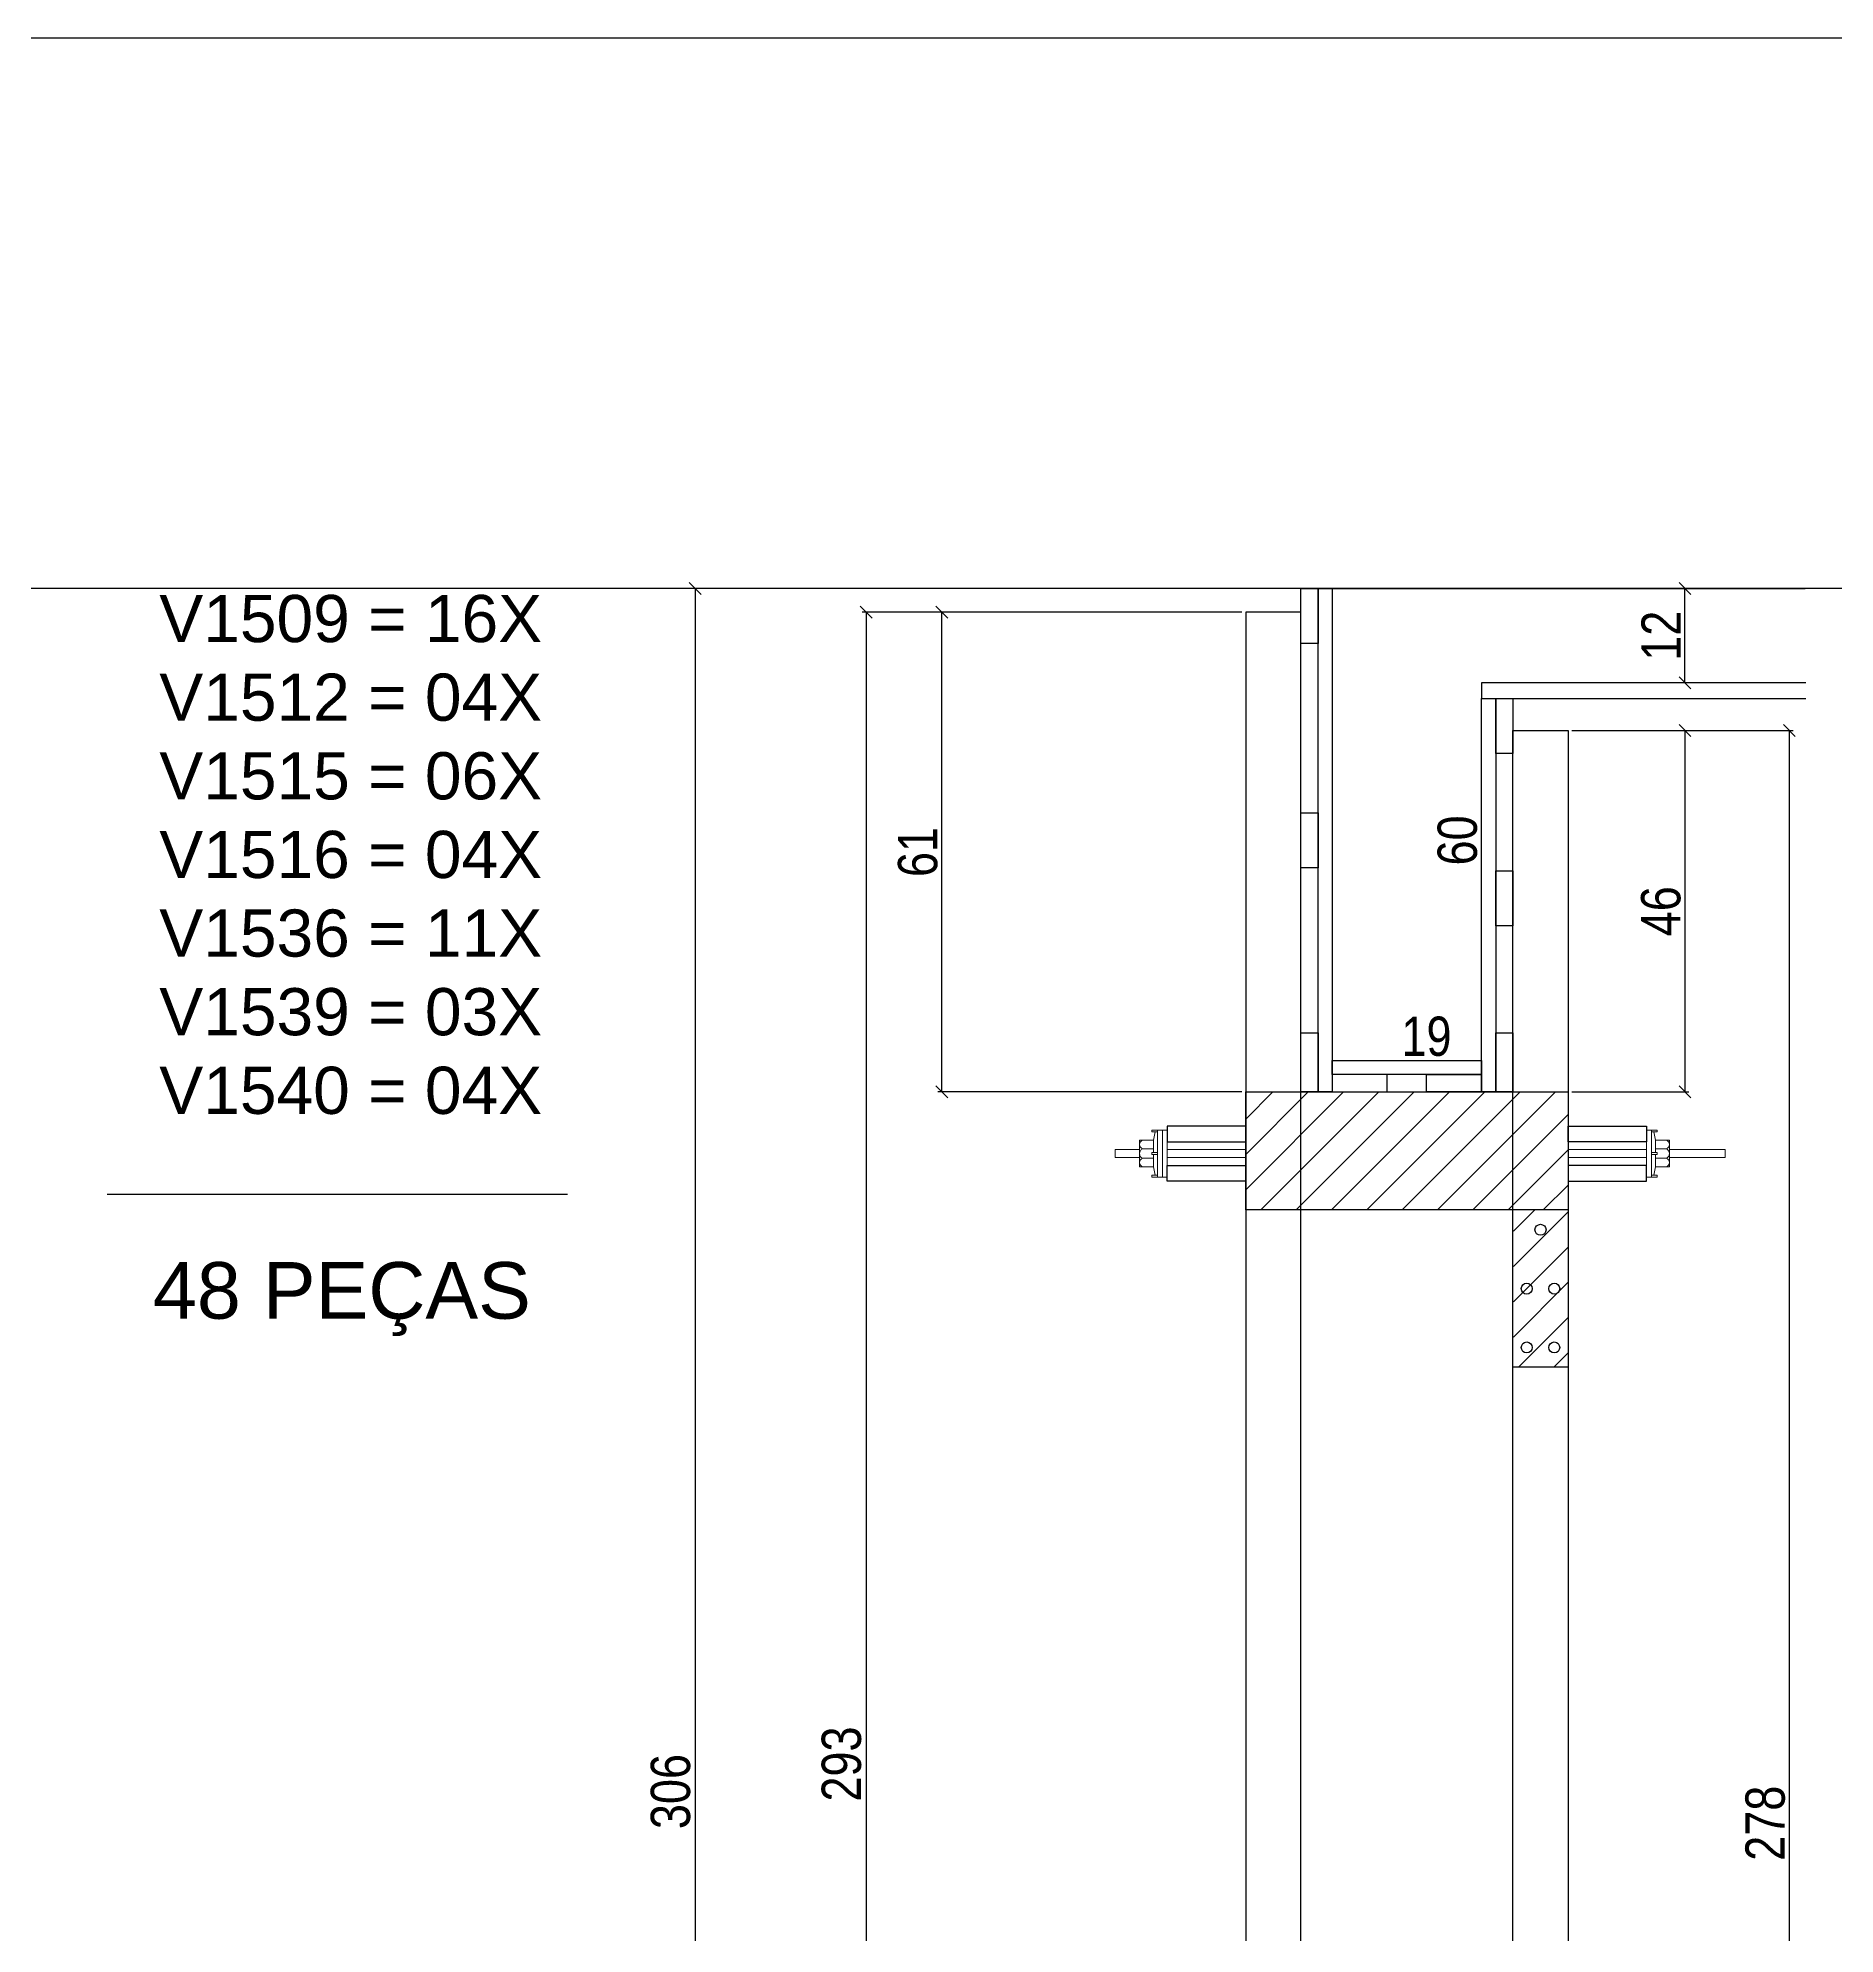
# Model space of a CAD drawing. Extents: x 17311 to 161354, y 153625 to 211469.
# Drawn here: x 19071.3 to 19528.5, y 207858.3 to 208340.7 of the extents above; entities that cross this region are included whole.
import ezdxf

# ---------------------------------------------------------------- set-up
doc = ezdxf.new("R2010")
doc.units = 0
doc.layers.get('0').update_dxf_attribs({"linetype": 'CONTINUOUS'})
doc.layers.get('DEFPOINTS').update_dxf_attribs({"linetype": 'CONTINUOUS'})
for name, color, linetype in [('8', 111, 'CONTINUOUS'), ('COTA', 241, 'CONTINUOUS'), ('detalhes', 4, 'CONTINUOUS'), ('HACHURA', 8, 'CONTINUOUS'), ('TIRAS REESCORAMENTO', 252, 'CONTINUOUS'), ('VIGAS', 3, 'CONTINUOUS')]:
    doc.layers.add(name, color=color, linetype=linetype)
doc.layers.add('BARRA_ANCORAGEM', color=1, linetype='CONTINUOUS', lineweight=15)
doc.styles.add('COTA TECNICA 2X', font='techl___.ttf', dxfattribs={"height": 10})
doc.styles.add('R80-50', font='arial.ttf', dxfattribs={"height": 10})
doc.dimstyles.new('SECAO', dxfattribs={"dimscale": 0.333333, "dimtxt": 5, "dimasz": 9, "dimexe": 3, "dimexo": 3, "dimgap": 3, "dimtad": 1, "dimdec": 1, "dimlfac": 0.5, "dimzin": 12, "dimdsep": 46, "dimtxsty": 'COTA TECNICA 2X', "dimblk1": 'OBLIQUE', "dimblk2": 'OBLIQUE', "dimsah": 1, "dimcen": 0.9, "dimclrd": 4, "dimclre": 4, "dimclrt": 240, "dimadec": 1, "dimazin": 3, "dimtfac": 1, "dimtdec": 1, "dimtmove": 0, "dimatfit": 3, "dimfxl": 1, "dimtolj": 1, "dimtzin": 12, "dimarcsym": 0})

# ---------------------------------------------------------------- blocks, each defined once
blk = doc.blocks.new('_Oblique')
at = {"color": 0, "linetype": 'ByBlock', "lineweight": -2}
blk.add_line((-0.5, -0.5), (0.5, 0.5), dxfattribs=at)
blk = doc.blocks.new('*D2775')
at = {"layer": 'DEFPOINTS', "color": 0, "transparency": 16777216}
for p in [(19378.55, 208194.66), (19282, 207608.57), (19378.55, 207608.57)]:
    blk.add_point(p, dxfattribs=at)
at = {"layer": 'detalhes', "color": 4, "lineweight": -2, "transparency": 16777216}
for p, q in [((19377.55, 208194.66), (19281, 208194.66)), ((19282, 208194.66), (19282, 207608.57)), ((19377.55, 207608.57), (19281, 207608.57))]:
    blk.add_line(p, q, dxfattribs=at)
at = {"layer": 'detalhes', "color": 4, "lineweight": -2, "transparency": 16777216, "xscale": 3, "yscale": 3, "zscale": 3}
for p, rotation in [((19282, 208194.66), 90), ((19282, 207608.57), 270)]:
    blk.add_blockref('_Oblique', p, dxfattribs=dict(at, rotation=rotation))
at = {"layer": 'detalhes', "color": 240, "transparency": 16777216, "insert": (19275.75, 207901.61), "char_height": 10, "attachment_point": 5, "rotation": 90, "style": 'COTA TECNICA 2X'}
blk.add_mtext('\\A1;293', dxfattribs=at)
blk = doc.blocks.new('*D2781')
at = {"layer": 'DEFPOINTS', "color": 0, "transparency": 16777216}
for p in [(19301.26, 208194.66), (19378.55, 208194.66), (19378.55, 208072.61)]:
    blk.add_point(p, dxfattribs=at)
at = {"layer": 'detalhes', "color": 4, "lineweight": -2, "transparency": 16777216}
for p, q in [((19377.55, 208194.66), (19300.26, 208194.66)), ((19301.26, 208072.61), (19301.26, 208194.66)), ((19377.55, 208072.61), (19300.26, 208072.61))]:
    blk.add_line(p, q, dxfattribs=at)
at = {"layer": 'detalhes', "color": 4, "lineweight": -2, "transparency": 16777216, "xscale": 3, "yscale": 3, "zscale": 3}
for p, rotation in [((19301.26, 208194.66), 90), ((19301.26, 208072.61), 270)]:
    blk.add_blockref('_Oblique', p, dxfattribs=dict(at, rotation=rotation))
at = {"layer": 'detalhes', "color": 240, "transparency": 16777216, "insert": (19295.16, 208133.63), "char_height": 10, "attachment_point": 5, "rotation": 90, "style": 'COTA TECNICA 2X'}
blk.add_mtext('\\A1;61', dxfattribs=at)
blk = doc.blocks.new('*D2782')
at = {"layer": 'DEFPOINTS', "color": 0, "transparency": 16777216}
for p in [(19460.55, 208164.54), (19460.55, 208072.61), (19490.3, 208072.61)]:
    blk.add_point(p, dxfattribs=at)
at = {"layer": 'detalhes', "color": 4, "lineweight": -2, "transparency": 16777216}
for p, q in [((19461.55, 208164.54), (19491.3, 208164.54)), ((19490.3, 208164.54), (19490.3, 208072.61)), ((19461.55, 208072.61), (19491.3, 208072.61))]:
    blk.add_line(p, q, dxfattribs=at)
at = {"layer": 'detalhes', "color": 4, "lineweight": -2, "transparency": 16777216, "xscale": 3, "yscale": 3, "zscale": 3}
for p, rotation in [((19490.3, 208164.54), 90), ((19490.3, 208072.61), 270)]:
    blk.add_blockref('_Oblique', p, dxfattribs=dict(at, rotation=rotation))
at = {"layer": 'detalhes', "color": 240, "transparency": 16777216, "insert": (19484.2, 208118.57), "char_height": 10, "attachment_point": 5, "rotation": 90, "style": 'COTA TECNICA 2X'}
blk.add_mtext('\\A1;46', dxfattribs=at)
blk = doc.blocks.new('*D2783')
at = {"layer": 'DEFPOINTS', "color": 0, "transparency": 16777216}
for p in [(19392.55, 208200.66), (19238.49, 207588.57), (19378.55, 207588.57)]:
    blk.add_point(p, dxfattribs=at)
at = {"layer": 'detalhes', "color": 4, "lineweight": -2, "transparency": 16777216}
for p, q in [((19391.55, 208200.66), (19237.49, 208200.66)), ((19238.49, 208200.66), (19238.49, 207588.57)), ((19377.55, 207588.57), (19237.49, 207588.57))]:
    blk.add_line(p, q, dxfattribs=at)
at = {"layer": 'detalhes', "color": 4, "lineweight": -2, "transparency": 16777216, "xscale": 3, "yscale": 3, "zscale": 3}
for p, rotation in [((19238.49, 208200.66), 90), ((19238.49, 207588.57), 270)]:
    blk.add_blockref('_Oblique', p, dxfattribs=dict(at, rotation=rotation))
at = {"layer": 'detalhes', "color": 240, "transparency": 16777216, "insert": (19232.27, 207894.61), "char_height": 10, "attachment_point": 5, "rotation": 90, "style": 'COTA TECNICA 2X'}
blk.add_mtext('\\A1;306', dxfattribs=at)
blk = doc.blocks.new('*D2785')
at = {"layer": 'DEFPOINTS', "color": 0, "transparency": 16777216}
for p in [(19425.59, 208200.66), (19438.55, 208200.66), (19425.59, 208080.61)]:
    blk.add_point(p, dxfattribs=at)
at = {"layer": 'detalhes', "color": 240, "transparency": 16777216, "insert": (19432.45, 208136.58), "char_height": 10, "attachment_point": 5, "rotation": 90, "style": 'COTA TECNICA 2X'}
blk.add_mtext('\\A1;60', dxfattribs=at)
blk = doc.blocks.new('*D2786')
at = {"layer": 'DEFPOINTS', "color": 0, "transparency": 16777216}
for p in [(19400.55, 208080.61), (19438.55, 208080.61), (19438.55, 208080.61)]:
    blk.add_point(p, dxfattribs=at)
at = {"layer": 'detalhes', "color": 240, "transparency": 16777216, "insert": (19424.55, 208086.7), "char_height": 10, "attachment_point": 5, "style": 'COTA TECNICA 2X'}
blk.add_mtext('\\A1;19', dxfattribs=at)
blk = doc.blocks.new('*D2789')
at = {"layer": 'DEFPOINTS', "color": 0, "transparency": 16777216}
for p in [(19490.3, 208200.66), (19490.3, 208200.66), (19490.3, 208176.66)]:
    blk.add_point(p, dxfattribs=at)
at = {"layer": 'detalhes', "color": 4, "lineweight": -2, "transparency": 16777216}
for p, q in [((19490.3, 208176.66), (19490.3, 208200.66)), ((19491.3, 208200.66), (19491.3, 208200.66)), ((19491.3, 208176.66), (19491.3, 208176.66))]:
    blk.add_line(p, q, dxfattribs=at)
at = {"layer": 'detalhes', "color": 4, "lineweight": -2, "transparency": 16777216, "xscale": 3, "yscale": 3, "zscale": 3}
for p, rotation in [((19490.3, 208200.66), 90), ((19490.3, 208176.66), 270)]:
    blk.add_blockref('_Oblique', p, dxfattribs=dict(at, rotation=rotation))
at = {"layer": 'detalhes', "color": 240, "transparency": 16777216, "insert": (19484.24, 208188.66), "char_height": 10, "attachment_point": 5, "rotation": 90, "style": 'COTA TECNICA 2X'}
blk.add_mtext('\\A1;12', dxfattribs=at)
blk = doc.blocks.new('*D2790')
at = {"layer": 'DEFPOINTS', "color": 0, "transparency": 16777216}
for p in [(19461.55, 208164.54), (19461.55, 207608.57), (19516.84, 207608.57)]:
    blk.add_point(p, dxfattribs=at)
at = {"layer": 'detalhes', "color": 4, "lineweight": -2, "transparency": 16777216}
for p, q in [((19462.55, 208164.54), (19517.84, 208164.54)), ((19516.84, 208164.54), (19516.84, 207608.57)), ((19462.55, 207608.57), (19517.84, 207608.57))]:
    blk.add_line(p, q, dxfattribs=at)
at = {"layer": 'detalhes', "color": 4, "lineweight": -2, "transparency": 16777216, "xscale": 3, "yscale": 3, "zscale": 3}
for p, rotation in [((19516.84, 208164.54), 90), ((19516.84, 207608.57), 270)]:
    blk.add_blockref('_Oblique', p, dxfattribs=dict(at, rotation=rotation))
at = {"layer": 'detalhes', "color": 240, "transparency": 16777216, "insert": (19510.75, 207886.55), "char_height": 10, "attachment_point": 5, "rotation": 90, "style": 'COTA TECNICA 2X'}
blk.add_mtext('\\A1;278', dxfattribs=at)
blk = doc.blocks.new('A$C51C4441F')
at = {"layer": 'BARRA_ANCORAGEM'}
for p, q in [((-2.25, 3.4), (-1.79, 5.5)), ((-2.25, 3.4), (-5.81, 3.39)), ((-5.81, 3.39), (-5.81, -3.39)), ((-2.25, 1.2), (-5.02, 1.2)), ((-2.25, 3.4), (-2.25, 3.4)), ((-2.25, 3.4), (-2.25, 0.25)), ((-2.25, -3.4), (-5.81, -3.39)), ((-2.25, -1.2), (-5.02, -1.2)), ((-2.25, -0.25), (-2.25, -3.4)), ((-2.25, -3.4), (-1.79, -5.5))]:
    blk.add_line(p, q, dxfattribs=at)
for points in [[(-2.7, 6), (-1.2, 6), (-1.2, 5.5), (-2.7, 5.5)], [(-1.2, -6), (0, -6), (0, 6), (-1.2, 6)], [(-2.7, 0.25), (-1.2, 0.25), (-1.2, -0.25), (-2.7, -0.25)], [(-2.7, -6), (-1.2, -6), (-1.2, -5.5), (-2.7, -5.5)]]:
    blk.add_lwpolyline(points, close=True, dxfattribs=at)
for centre, radius, start, end in [((-4.66, 2.3), 1.15, 107.7845, 252.2718), ((-4.52, 0), 1.3, 112.648, 247.4083), ((-4.66, -2.3), 1.15, 107.7845, 252.2718)]:
    blk.add_arc(centre, radius, start, end, dxfattribs=at)

msp = doc.modelspace()

# ---------------------------------------------------------------- hatches: boundary and pattern name
at = {"layer": 'COTA'}
h = msp.add_hatch(dxfattribs=at)
h.set_pattern_fill('ANSI31', color=256, scale=2, style=0)
h.set_pattern_definition([(45, (-5236.402, -5224.458), (-4.49012806, 4.49012806), [])])
h.paths.add_polyline_path([(19460.55, 208055.91), (19460.55, 208072.61), (19378.55, 208072.61), (19378.55, 208042.61), (19460.55, 208042.61), (19460.55, 208053.91), (19460.55, 208054.91), (19460.55, 208056.91)])
h = msp.add_hatch(dxfattribs=at)
h.set_pattern_fill('ANSI31', color=256, scale=2, style=0)
h.set_pattern_definition([(45, (-4213.1785, 9783.201), (-4.49012806, 4.49012806), [])])
h.paths.add_polyline_path([(19446.67, 208002.58), (19460.67, 208002.58), (19460.67, 208042.52), (19446.67, 208042.52)])

# ---------------------------------------------------------------- linework, layer by layer
msp.add_line((19460.55, 208002.58), (19446.55, 208002.58))
at = {"linetype": 'Continuous'}
for points in [[(19378.55, 207608.57), (19392.55, 207608.57), (19392.55, 208194.66), (19378.55, 208194.66)], [(19460.55, 207608.57), (19446.55, 207608.57), (19446.55, 208164.54), (19460.55, 208164.54)], [(19460.55, 208042.61), (19378.55, 208042.61), (19378.55, 208072.61), (19460.55, 208072.61)]]:
    msp.add_lwpolyline(points, close=True, dxfattribs=at)
for centre in [(19453.55, 208037.52), (19450.05, 208022.55), (19457.05, 208022.55), (19450.05, 208007.58), (19457.05, 208007.58)]:
    msp.add_circle(centre, 1.4)
at = {"layer": '8', "color": 5, "linetype": 'Continuous'}
msp.add_lwpolyline([(19650.53, 207375.96), (19053.72, 207375.96), (19053.72, 208340.74), (19650.53, 208340.74)], close=True, dxfattribs=at)
at = {"layer": 'BARRA_ANCORAGEM'}
for points in [[(19357.35, 208062.91), (19358.55, 208062.91), (19358.55, 208050.91), (19357.35, 208050.91)], [(19481.75, 208062.91), (19480.55, 208062.91), (19480.55, 208050.91), (19481.75, 208050.91)], [(19345.35, 208055.91), (19351.53, 208055.91), (19351.53, 208057.91), (19345.35, 208057.91)], [(19358.55, 208055.91), (19378.55, 208055.91), (19378.55, 208057.91), (19358.55, 208057.91)], [(19480.55, 208055.91), (19460.55, 208055.91), (19460.55, 208057.91), (19480.55, 208057.91)], [(19486.36, 208055.91), (19500.55, 208055.91), (19500.55, 208057.91), (19486.36, 208057.91)]]:
    msp.add_lwpolyline(points, close=True, dxfattribs=at)
at = {"layer": 'HACHURA', "color": 7}
msp.add_line((19088.87, 208046.59), (19206.03, 208046.59), dxfattribs=at)
at = {"layer": 'TIRAS REESCORAMENTO', "linetype": 'ByBlock'}
for p, q in [((22634.59, 208200.66), (17860.1, 208200.66)), ((19400.55, 208200.66), (19520.9, 208200.66)), ((19438.55, 208172.66), (19521.03, 208172.66))]:
    msp.add_line(p, q, dxfattribs=at)
for points in [[(19392.55, 208200.66), (19396.95, 208200.66), (19396.95, 208186.66), (19392.55, 208186.66)], [(19442.15, 208172.66), (19446.55, 208172.66), (19446.55, 208158.66), (19442.15, 208158.66)], [(19392.55, 208143.63), (19396.95, 208143.63), (19396.95, 208129.63), (19392.55, 208129.63)], [(19442.15, 208128.87), (19446.55, 208128.87), (19446.55, 208114.87), (19442.15, 208114.87)], [(19392.55, 208087.61), (19396.95, 208087.61), (19396.95, 208072.61), (19392.55, 208072.61)], [(19442.15, 208087.61), (19446.55, 208087.61), (19446.55, 208072.61), (19442.15, 208072.61)], [(19438.55, 208077.01), (19400.55, 208077.01), (19400.55, 208080.61), (19438.55, 208080.61)], [(19414.51, 208072.61), (19414.51, 208077.01), (19400.55, 208077.01), (19400.55, 208072.61)], [(19424.58, 208072.61), (19424.58, 208077.01), (19438.55, 208077.01), (19438.55, 208072.61)], [(19358.55, 208059.91), (19378.55, 208059.91), (19378.55, 208063.91), (19358.55, 208063.91)], [(19480.55, 208059.91), (19460.55, 208059.91), (19460.55, 208063.91), (19480.55, 208063.91)], [(19358.55, 208053.91), (19378.55, 208053.91), (19378.55, 208049.91), (19358.55, 208049.91)], [(19480.55, 208053.91), (19460.55, 208053.91), (19460.55, 208049.91), (19480.55, 208049.91)]]:
    msp.add_lwpolyline(points, close=True, dxfattribs=at)
for points in [[(19400.55, 208072.61), (19396.95, 208072.61), (19396.95, 208200.66), (19400.55, 208200.66), (19400.55, 208072.61)], [(19521.03, 208176.66), (19438.55, 208176.66), (19438.55, 208172.66), (19521.03, 208172.66)], [(19442.15, 208072.61), (19438.55, 208072.61), (19438.55, 208172.66), (19442.15, 208172.66), (19442.15, 208072.61)]]:
    msp.add_lwpolyline(points, dxfattribs=at)

# ---------------------------------------------------------------- block references
at = {"layer": 'BARRA_ANCORAGEM', "xscale": -1, "rotation": 180}
msp.add_blockref('A$C51C4441F', (19357.35, 208056.91), dxfattribs=at)
at = {"layer": 'BARRA_ANCORAGEM', "xscale": -1}
msp.add_blockref('A$C51C4441F', (19480.55, 208056.91), dxfattribs=at)

# ---------------------------------------------------------------- texts
at = {"layer": 'VIGAS', "color": 7, "attachment_point": 1, "style": 'R80-50'}
for s, width, insert, char_height in [('V1509 = 16X\\PV1512 = 04X\\PV1515 = 06X\\PV1516 = 04X\\PV1536 = 11X\\PV1539 = 03X\\PV1540 = 04X', 124.324, (19102.17, 208199.03), 12), ('48 PEÇAS', 162.221, (19100.55, 208029.3), 14.4)]:
    msp.add_mtext_dynamic_manual_height_columns(s, width=width, gutter_width=50, heights=[0], dxfattribs=dict(at, insert=insert, char_height=char_height))

# ---------------------------------------------------------------- dimensions: what is measured, and where the dimension line sits
at = {"layer": 'detalhes', "color": 3}
for base, p1, p2, picture, middle in [((19238.49, 207588.57), (19392.55, 208200.66), (19378.55, 207588.57), '*D2783', (19232.27, 207894.61)), ((19490.3, 208200.66), (19490.3, 208176.66), (19490.3, 208200.66), '*D2789', (19484.24, 208188.66)), ((19282, 207608.57), (19378.55, 208194.66), (19378.55, 207608.57), '*D2775', (19275.75, 207901.61)), ((19301.26, 208194.66), (19378.55, 208072.61), (19378.55, 208194.66), '*D2781', (19295.16, 208133.63)), ((19490.3, 208072.61), (19460.55, 208164.54), (19460.55, 208072.61), '*D2782', (19484.2, 208118.57)), ((19516.84, 207608.57), (19461.55, 208164.54), (19461.55, 207608.57), '*D2790', (19510.75, 207886.55))]:
    dim = msp.add_linear_dim(base=base, p1=p1, p2=p2, angle=90, dimstyle='SECAO', dxfattribs=at)
    dim.commit()
    dim.dimension.update_dxf_attribs({"geometry": picture, "text_midpoint": middle})
dim = msp.add_linear_dim(base=(19438.55, 208200.66), p1=(19425.59, 208080.61), p2=(19425.59, 208200.66), angle=90, dimstyle='SECAO', override={"dimse1": 1, "dimse2": 1, "dimsd1": 1, "dimsd2": 1}, dxfattribs=at)
dim.commit()
dim.dimension.update_dxf_attribs({"geometry": '*D2785', "text_midpoint": (19438.55, 208136.58), "dimtype": 160})
dim = msp.add_linear_dim(base=(19438.55, 208080.61), p1=(19400.55, 208080.61), p2=(19438.55, 208080.61), dimstyle='SECAO', override={"dimse1": 1, "dimse2": 1, "dimsd1": 1, "dimsd2": 1}, dxfattribs=at)
dim.commit()
dim.dimension.update_dxf_attribs({"geometry": '*D2786', "text_midpoint": (19424.55, 208080.61), "dimtype": 160})

doc.saveas('drawing.dxf')
